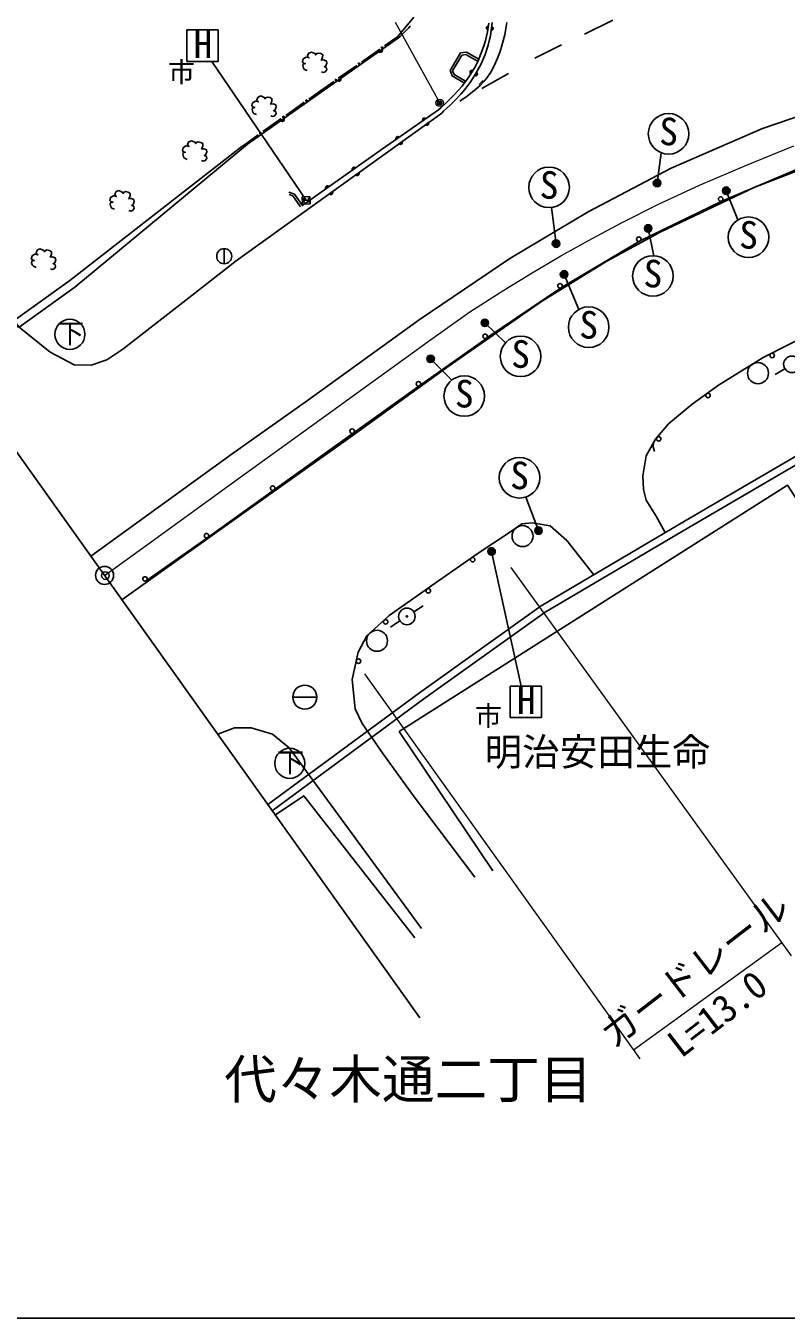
# Model space of a CAD drawing. Units: millimetres at full size, sheet at 1:1000; details may follow other scales. Extents: x 40000 to 680000, y 20000 to 380000.
# Drawn here: x 277832 to 328440, y 205000 to 290977 of the extents above; entities that cross this region are included whole.
import ezdxf
from ezdxf.enums import TextEntityAlignment as Align

# ---------------------------------------------------------------- set-up
doc = ezdxf.new("R2010")
doc.units = ezdxf.units.MM
doc.header["$LTSCALE"] = 1000
doc.header["$PDMODE"] = 32
doc.header["$PDSIZE"] = 500
doc.linetypes.add('CHAIN', pattern=[18.5, 12, -1.5, 3.5, -1.5])
for name, color, linetype, lineweight in [('M-BGD', 7, 'Continuous', 25), ('M-BGD-EXST', 7, 'Continuous', 25), ('M-BMK', 2, 'CHAIN', 13), ('M-BMK-OTRS', 5, 'Continuous', 25), ('M-BMK-SRVR', 3, 'Continuous', 25), ('M-STR-HTXT', 7, 'Continuous', 13), ('M-STR-STRC', 7, 'Continuous', 25), ('M-STR-STRD', 8, 'Continuous', 25), ('M-TTL-BAND', 7, 'Continuous', 25)]:
    doc.layers.add(name, color=color, linetype=linetype, lineweight=lineweight)
doc.layers.add('M-BMK-HTXT', color=7, linetype='Continuous')
doc.layers.add('M-OTRS', color=6, linetype='Continuous')
doc.styles.add('ＭＳ ゴシック', font='')
doc.styles.get('ＭＳ ゴシック').set_extended_font_data('MS Gothic')

msp = doc.modelspace()

# ---------------------------------------------------------------- hatches: boundary and pattern name
at = {"layer": 'M-BGD'}
msp.add_hatch(color=256, dxfattribs=at).paths.add_polyline_path([(303154, 251658, 1), (303237, 251713, 1)])
at = {"layer": 'M-BGD-EXST'}
for points in [[(320098, 280518, 1), (319598, 280518, 1)], [(324706, 280006, 1), (324206, 280006, 1)], [(319505, 277499, 1), (319005, 277499, 1)], [(313374, 276490, 1), (312874, 276490, 1)], [(313905, 274442, 1), (313405, 274442, 1)], [(308633, 271219, 0.41421), (308383, 271469, 0.41421), (308133, 271219, 0.41421), (308383, 270969, 0.41421)], [(305023, 268825, 0.41421), (304773, 269075, 0.41421), (304523, 268825, 1)], [(312208, 257397, 0.41421), (311958, 257647, 0.41421), (311708, 257397, 0.41421), (311958, 257147, 0.41421)], [(309081, 256008, 1), (308581, 256008, 1)]]:
    msp.add_hatch(color=256, dxfattribs=at).paths.add_polyline_path(points)

# ---------------------------------------------------------------- linework, layer by layer
at = {"layer": 'M-BGD'}
for p, q in [((303665, 291562), (302585, 290265)), ((302968, 290483), (303090, 290603)), ((303090, 290603), (303208, 290726)), ((303208, 290726), (303321, 290853)), ((303321, 290853), (303384, 290929)), ((303384, 290929), (303426, 290983)), ((308485, 290844), (308493, 290884)), ((308490, 290811), (308485, 290844)), ((308500, 290783), (308490, 290811)), ((308493, 290884), (308509, 290913)), ((308495, 290810), (308514, 290912)), ((308521, 290753), (308500, 290783)), ((308534, 290935), (308505, 290782)), ((308509, 290913), (308529, 290936)), ((308518, 290764), (308552, 290947)), ((308543, 290733), (308521, 290753)), ((308529, 290936), (308559, 290956)), ((308570, 290960), (308530, 290746)), ((308572, 290717), (308543, 290733)), ((308544, 290738), (308586, 290962)), ((308604, 290872), (308550, 290582)), ((308559, 290956), (308587, 290967)), ((308602, 290964), (308559, 290730)), ((308620, 290971), (308572, 290717)), ((308587, 290967), (308620, 290971)), ((308653, 291163), (308604, 290872)), ((308816, 290703), (308778, 290458)), ((308809, 290665), (308844, 290922)), ((308841, 290671), (308809, 290665)), ((308849, 290949), (308816, 290703)), ((308826, 290673), (308858, 290909)), ((308869, 290683), (308841, 290671)), ((308872, 290902), (308842, 290676)), ((308844, 290922), (308873, 290907)), ((308878, 291195), (308849, 290949)), ((308858, 290679), (308887, 290895)), ((308898, 290705), (308869, 290683)), ((308873, 290907), (308897, 290889)), ((308900, 290878), (308875, 290693)), ((308893, 290706), (308914, 290860)), ((308897, 290889), (308919, 290859)), ((308917, 290729), (308898, 290705)), ((308926, 290832), (308912, 290730)), ((308931, 290758), (308917, 290729)), ((308919, 290859), (308931, 290832)), ((308931, 290832), (308937, 290799)), ((308937, 290799), (308931, 290758)), ((302643, 290184), (297494, 286567)), ((297494, 286567), (302643, 290184)), ((301698, 289642), (302585, 290265)), ((302643, 290184), (302716, 290250)), ((302716, 290250), (302843, 290366)), ((302843, 290366), (302968, 290483)), ((308376, 289842), (308293, 289570)), ((308420, 290007), (308376, 289842)), ((308489, 290294), (308420, 290007)), ((308550, 290582), (308489, 290294)), ((308703, 290074), (308609, 289698)), ((308733, 290215), (308703, 290074)), ((308778, 290458), (308733, 290215)), ((300164, 288565), (301391, 289427)), ((301341, 289255), (301553, 289404)), ((301367, 289235), (301341, 289255)), ((301358, 289248), (301554, 289385)), ((301395, 289223), (301367, 289235)), ((301558, 289369), (301372, 289238)), ((301385, 289229), (301563, 289354)), ((301431, 289217), (301395, 289223)), ((301559, 289332), (301406, 289225)), ((301428, 289221), (301555, 289310)), ((301461, 289219), (301431, 289217)), ((301543, 289283), (301458, 289223)), ((301493, 289228), (301461, 289219)), ((301465, 289540), (301625, 289530)), ((301527, 289252), (301493, 289228)), ((301567, 289612), (301522, 289458)), ((301546, 289279), (301527, 289252)), ((301558, 289306), (301546, 289279)), ((301553, 289404), (301563, 289372)), ((301565, 289342), (301558, 289306)), ((301563, 289372), (301565, 289342)), ((306067, 288002), (306769, 289177)), ((306235, 287990), (306860, 289036)), ((306769, 289177), (307158, 289221)), ((306860, 289036), (307127, 289066)), ((307127, 289066), (307903, 288629)), ((307158, 289221), (307977, 288759)), ((308127, 289107), (307932, 288655)), ((308293, 289570), (308127, 289107)), ((308398, 289061), (308131, 288442)), ((308609, 289698), (308398, 289061)), ((298630, 287487), (299857, 288349)), ((299931, 288462), (300090, 288452)), ((300033, 288534), (299988, 288380)), ((307709, 288215), (307459, 287790)), ((307523, 288022), (307554, 288023)), ((307554, 288023), (307586, 288016)), ((307932, 288655), (307709, 288215)), ((308131, 288442), (307813, 287844)), ((297436, 286649), (298323, 287272)), ((298397, 287384), (298556, 287374)), ((298499, 287456), (298454, 287303)), ((298588, 287334), (298800, 287483)), ((298614, 287315), (298588, 287334)), ((298605, 287328), (298800, 287465)), ((298642, 287303), (298614, 287315)), ((298805, 287449), (298619, 287318)), ((298632, 287308), (298810, 287433)), ((298678, 287296), (298642, 287303)), ((298806, 287412), (298653, 287304)), ((298675, 287301), (298802, 287390)), ((298708, 287299), (298678, 287296)), ((298790, 287362), (298705, 287303)), ((298740, 287308), (298708, 287299)), ((298774, 287332), (298740, 287308)), ((298793, 287358), (298774, 287332)), ((298805, 287386), (298793, 287358)), ((298800, 287483), (298809, 287452)), ((298812, 287422), (298805, 287386)), ((298809, 287452), (298812, 287422)), ((306067, 288002), (306216, 287644)), ((306216, 287644), (307019, 287164)), ((306336, 287747), (306235, 287990)), ((307096, 287293), (306336, 287747)), ((307184, 287383), (307013, 287155)), ((307448, 287273), (307042, 286733)), ((307459, 287790), (307184, 287383)), ((307409, 287909), (307416, 287941)), ((307409, 287879), (307409, 287909)), ((307418, 287844), (307409, 287879)), ((307413, 287907), (307466, 287996)), ((307492, 288011), (307414, 287877)), ((307416, 287941), (307437, 287977)), ((307433, 287817), (307418, 287844)), ((307419, 287855), (307514, 288016)), ((307535, 288022), (307425, 287834)), ((307454, 287792), (307433, 287817)), ((307435, 287822), (307551, 288018)), ((307437, 287977), (307461, 287999)), ((307567, 288015), (307446, 287809)), ((307813, 287844), (307448, 287273)), ((307586, 288016), (307454, 287792)), ((307461, 287999), (307488, 288013)), ((307488, 288013), (307523, 288022)), ((307705, 287652), (307844, 287870)), ((307736, 287644), (307705, 287652)), ((307723, 287652), (307852, 287853)), ((307767, 287643), (307736, 287644)), ((307862, 287841), (307739, 287648)), ((307755, 287644), (307872, 287828)), ((307802, 287651), (307767, 287643)), ((307877, 287806), (307777, 287649)), ((307798, 287654), (307882, 287785)), ((307829, 287665), (307802, 287651)), ((307881, 287755), (307825, 287667)), ((307855, 287685), (307829, 287665)), ((307844, 287870), (307865, 287845)), ((307877, 287720), (307855, 287685)), ((307865, 287845), (307878, 287818)), ((307885, 287752), (307877, 287720)), ((307878, 287818), (307886, 287782)), ((307886, 287782), (307885, 287752)), ((308269, 287330), (308017, 287069)), ((297494, 286567), (292589, 283098)), ((292589, 283098), (297494, 286567)), ((296668, 286105), (297436, 286649)), ((306334, 286378), (306052, 286093)), ((306607, 286671), (306334, 286378)), ((306676, 286310), (306477, 286098)), ((306868, 286974), (306607, 286671)), ((306790, 286435), (306676, 286310)), ((307042, 286733), (306790, 286435)), ((307013, 287155), (306868, 286974)), ((295137, 285022), (296361, 285889)), ((296435, 286001), (296594, 285992)), ((296537, 286074), (296492, 285920)), ((305471, 285539), (305300, 285380)), ((305763, 285815), (305471, 285539)), ((305855, 285490), (305643, 285292)), ((306052, 286093), (305763, 285815)), ((306065, 285689), (305855, 285490)), ((306273, 285891), (306065, 285689)), ((306477, 286098), (306273, 285891)), ((293606, 283940), (294831, 284806)), ((294814, 284659), (295026, 284808)), ((294841, 284639), (294814, 284659)), ((294832, 284652), (295027, 284789)), ((294868, 284627), (294841, 284639)), ((295032, 284774), (294845, 284642)), ((294858, 284633), (295036, 284758)), ((294904, 284621), (294868, 284627)), ((295032, 284736), (294880, 284629)), ((294901, 284625), (295029, 284714)), ((294904, 284919), (295064, 284909)), ((294935, 284623), (294904, 284621)), ((295016, 284687), (294932, 284627)), ((294966, 284632), (294935, 284623)), ((295006, 284991), (294962, 284837)), ((295000, 284656), (294966, 284632)), ((295019, 284683), (295000, 284656)), ((295032, 284710), (295019, 284683)), ((295026, 284808), (295036, 284776)), ((295038, 284746), (295032, 284710)), ((295036, 284776), (295038, 284746)), ((305520, 285178), (296096, 278397)), ((301570, 282788), (305300, 285380)), ((304242, 284716), (304248, 284752)), ((304244, 284686), (304242, 284716)), ((304422, 284829), (304243, 284704)), ((304253, 284654), (304244, 284686)), ((304247, 284726), (304401, 284832)), ((304248, 284689), (304435, 284819)), ((304248, 284752), (304261, 284779)), ((304379, 284836), (304251, 284748)), ((304448, 284809), (304253, 284673)), ((304466, 284802), (304253, 284654)), ((304261, 284779), (304280, 284806)), ((304264, 284775), (304349, 284834)), ((304280, 284806), (304314, 284829)), ((304314, 284829), (304346, 284839)), ((304346, 284839), (304376, 284841)), ((304376, 284841), (304412, 284834)), ((304412, 284834), (304440, 284822)), ((304440, 284822), (304466, 284802)), ((305643, 285292), (305520, 285178)), ((293373, 283836), (293533, 283827)), ((293475, 283908), (293431, 283755)), ((304427, 284397), (304639, 284546)), ((304453, 284377), (304427, 284397)), ((304444, 284390), (304639, 284527)), ((304481, 284365), (304453, 284377)), ((304644, 284511), (304458, 284380)), ((304471, 284370), (304649, 284496)), ((304517, 284359), (304481, 284365)), ((304645, 284474), (304492, 284367)), ((304514, 284363), (304641, 284452)), ((304547, 284361), (304517, 284359)), ((304629, 284425), (304544, 284365)), ((304579, 284370), (304547, 284361)), ((304613, 284394), (304579, 284370)), ((304632, 284421), (304613, 284394)), ((304644, 284448), (304632, 284421)), ((304639, 284546), (304648, 284514)), ((304650, 284484), (304644, 284448)), ((304648, 284514), (304650, 284484)), ((292219, 282957), (292531, 283180)), ((292531, 283180), (293300, 283723)), ((302468, 283483), (302475, 283519)), ((302470, 283453), (302468, 283483)), ((302649, 283596), (302470, 283472)), ((302479, 283422), (302470, 283453)), ((302474, 283493), (302627, 283600)), ((302474, 283456), (302662, 283586)), ((302475, 283519), (302487, 283547)), ((302605, 283604), (302478, 283515)), ((302675, 283576), (302479, 283440)), ((302692, 283570), (302479, 283422)), ((302487, 283547), (302507, 283573)), ((302490, 283543), (302575, 283602)), ((302507, 283573), (302541, 283597)), ((302541, 283597), (302572, 283606)), ((302572, 283606), (302602, 283608)), ((302602, 283608), (302638, 283602)), ((302638, 283602), (302666, 283589)), ((302666, 283589), (302692, 283570)), ((302672, 283129), (302883, 283280)), ((302699, 283110), (302672, 283129)), ((302690, 283122), (302883, 283261)), ((302727, 283098), (302699, 283110)), ((302888, 283246), (302703, 283113)), ((302716, 283103), (302893, 283230)), ((302763, 283092), (302727, 283098)), ((302890, 283208), (302738, 283099)), ((302760, 283096), (302886, 283187)), ((302793, 283094), (302763, 283092)), ((302874, 283159), (302790, 283098)), ((302824, 283104), (302793, 283094)), ((302858, 283128), (302824, 283104)), ((302877, 283155), (302858, 283128)), ((302889, 283182), (302877, 283155)), ((302883, 283280), (302892, 283249)), ((302895, 283219), (302889, 283182)), ((302892, 283249), (302895, 283219)), ((296200, 279002), (301570, 282788)), ((299558, 281441), (299564, 281478)), ((299560, 281411), (299558, 281441)), ((299738, 281554), (299559, 281430)), ((299569, 281380), (299560, 281411)), ((299563, 281452), (299716, 281558)), ((299564, 281414), (299751, 281544)), ((299564, 281478), (299577, 281505)), ((299695, 281562), (299567, 281473)), ((299764, 281535), (299569, 281399)), ((299782, 281528), (299569, 281380)), ((299577, 281505), (299596, 281531)), ((299579, 281501), (299665, 281560)), ((299596, 281531), (299630, 281555)), ((299630, 281555), (299662, 281564)), ((299662, 281564), (299692, 281566)), ((299692, 281566), (299728, 281560)), ((299728, 281560), (299755, 281547)), ((299755, 281547), (299782, 281528)), ((299798, 281061), (300009, 281212)), ((299816, 281054), (300009, 281194)), ((300014, 281178), (299829, 281045)), ((299842, 281035), (300019, 281162)), ((300009, 281212), (300019, 281181)), ((300021, 281151), (300015, 281115)), ((300019, 281181), (300021, 281151)), ((324154, 279323), (329386, 281537)), ((297964, 280322), (297786, 280197)), ((297790, 280219), (297943, 280326)), ((297790, 280182), (297978, 280312)), ((297921, 280330), (297794, 280241)), ((297991, 280302), (297795, 280166)), ((298008, 280295), (297795, 280147)), ((297803, 280273), (297823, 280299)), ((297806, 280268), (297891, 280327)), ((297823, 280299), (297857, 280323)), ((297857, 280323), (297888, 280332)), ((297888, 280332), (297918, 280334)), ((297918, 280334), (297954, 280327)), ((297954, 280327), (297982, 280315)), ((297982, 280315), (298008, 280295)), ((299825, 281042), (299798, 281061)), ((299853, 281030), (299825, 281042)), ((299889, 281024), (299853, 281030)), ((300016, 281141), (299864, 281032)), ((299886, 281028), (300012, 281119)), ((299919, 281026), (299889, 281024)), ((300000, 281091), (299916, 281031)), ((299950, 281036), (299919, 281026)), ((299984, 281060), (299950, 281036)), ((300003, 281087), (299984, 281060)), ((300015, 281115), (300003, 281087)), ((295330, 279913), (295708, 279789)), ((295354, 279747), (295614, 279662)), ((295614, 279662), (296120, 278945)), ((295708, 279789), (296243, 279032)), ((296233, 279612), (296732, 279633)), ((296254, 279113), (296233, 279612)), ((296349, 279217), (296337, 279516)), ((296649, 279229), (296637, 279529)), ((296732, 279633), (296753, 279133)), ((297784, 280209), (297791, 280245)), ((297786, 280179), (297784, 280209)), ((297795, 280147), (297786, 280179)), ((297791, 280245), (297803, 280273)), ((298041, 279796), (298251, 279948)), ((298068, 279777), (298041, 279796)), ((298058, 279790), (298252, 279929)), ((298095, 279765), (298068, 279777)), ((298257, 279913), (298072, 279780)), ((298085, 279771), (298262, 279898)), ((298131, 279759), (298095, 279765)), ((298258, 279876), (298107, 279767)), ((298128, 279764), (298255, 279854)), ((298162, 279762), (298131, 279759)), ((298243, 279827), (298159, 279766)), ((298193, 279772), (298162, 279762)), ((298227, 279796), (298193, 279772)), ((298246, 279822), (298227, 279796)), ((298258, 279850), (298246, 279822)), ((298251, 279948), (298261, 279916)), ((298264, 279886), (298258, 279850)), ((298261, 279916), (298264, 279886)), ((296753, 279133), (296254, 279113)), ((296643, 279379), (296343, 279366)), ((318732, 276674), (324153, 279323)), ((291035, 276150), (291035, 275150)), ((313485, 273563), (318731, 276674)), ((308509, 270210), (313487, 273564)), ((304066, 267044), (308508, 270209)), ((328353, 268168), (327716, 267772)), ((299630, 263880), (304066, 267044)), ((294352, 260099), (299627, 263878)), ((319597, 262965), (319614, 263247)), ((319686, 262651), (319597, 262965)), ((289951, 256933), (294352, 260098)), ((285846, 254059), (289948, 256931)), ((303655, 251988), (304282, 252400)), ((302736, 251383), (302109, 250971)), ((295601, 246314), (297201, 246314))]:
    msp.add_line(p, q, dxfattribs=at)
for points in [[(297518, 287918), (297646, 287872), (297758, 287917), (297865, 288051), (297845, 288181), (297762, 288240), (297702, 288251), (297808, 288312), (297872, 288501), (297840, 288638), (297659, 288708), (297511, 288689), (297588, 288885), (297591, 289051), (297467, 289127), (297286, 289166), (297160, 289110), (297128, 289048), (297075, 289131), (296843, 289234), (296670, 289166), (296571, 289006), (296613, 288894), (296683, 288842), (296490, 288890), (296298, 288778), (296245, 288579), (296317, 288502), (296444, 288470), (296287, 288426), (296265, 288337), (296307, 288167), (296389, 288077), (296561, 287999)], [(294144, 284994), (294272, 284949), (294384, 284994), (294491, 285128), (294471, 285258), (294388, 285317), (294328, 285328), (294434, 285389), (294498, 285578), (294466, 285715), (294285, 285784), (294137, 285765), (294214, 285962), (294217, 286128), (294093, 286204), (293912, 286242), (293786, 286186), (293754, 286125), (293701, 286208), (293469, 286310), (293296, 286242), (293197, 286082), (293239, 285971), (293309, 285919), (293116, 285967), (292924, 285854), (292871, 285655), (292943, 285578), (293070, 285547), (292913, 285502), (292891, 285414), (292932, 285243), (293015, 285153), (293187, 285076)], [(292219, 282957), (280761, 274044), (277056, 271365), (276696, 271491), (272292, 269528)], [(292589, 283098), (281089, 273602), (277382, 270922), (277035, 270986), (272618, 269071)], [(289533, 282015), (289661, 281969), (289773, 282014), (289879, 282148), (289860, 282278), (289777, 282337), (289717, 282348), (289823, 282409), (289887, 282598), (289855, 282735), (289674, 282804), (289526, 282785), (289603, 282982), (289606, 283148), (289482, 283224), (289300, 283263), (289175, 283207), (289142, 283145), (289090, 283228), (288858, 283331), (288684, 283263), (288586, 283103), (288627, 282991), (288698, 282939), (288505, 282987), (288313, 282875), (288260, 282676), (288331, 282599), (288459, 282567), (288302, 282523), (288280, 282434), (288321, 282264), (288403, 282174), (288575, 282096)], [(284697, 278698), (284825, 278652), (284937, 278697), (285043, 278831), (285024, 278961), (284941, 279020), (284881, 279031), (284986, 279092), (285051, 279281), (285019, 279418), (284838, 279487), (284690, 279468), (284767, 279665), (284770, 279831), (284646, 279907), (284464, 279946), (284339, 279890), (284306, 279828), (284254, 279911), (284022, 280014), (283848, 279946), (283749, 279786), (283791, 279674), (283862, 279622), (283668, 279670), (283477, 279558), (283424, 279359), (283495, 279282), (283623, 279250), (283466, 279206), (283444, 279117), (283485, 278947), (283567, 278857), (283739, 278779)], [(296096, 278397), (291834, 275337), (288887, 273029), (284283, 269458), (283214, 268764), (282183, 268408), (281058, 268426), (279445, 269270), (277382, 270922), (275388, 273349)], [(279467, 274819), (279595, 274773), (279707, 274818), (279814, 274952), (279794, 275082), (279711, 275141), (279651, 275152), (279757, 275213), (279821, 275402), (279789, 275539), (279608, 275608), (279460, 275589), (279537, 275786), (279540, 275952), (279416, 276028), (279235, 276066), (279109, 276011), (279077, 275949), (279024, 276032), (278792, 276135), (278619, 276066), (278520, 275907), (278562, 275795), (278632, 275743), (278439, 275791), (278247, 275679), (278194, 275479), (278266, 275403), (278394, 275371), (278236, 275326), (278214, 275238), (278256, 275068), (278338, 274978), (278510, 274900)], [(293948, 239170), (304036, 246611), (312126, 252396), (321715, 258036), (338627, 267910), (367940, 271351), (375107, 270326), (392831, 267798), (415272, 264645), (432471, 262201), (434865, 257429), (433596, 246996)], [(294239, 238763), (304330, 246207), (312398, 251976), (321968, 257604), (338789, 267426), (367934, 270847), (375036, 269831), (392761, 267303), (415202, 264150), (432141, 261743), (434352, 257337), (433215, 247021)], [(320397, 257260), (319777, 258364), (319114, 259424), (318942, 260127), (318902, 261031), (319114, 262372), (319751, 263487), (320614, 264496), (322193, 265811), (323946, 267073), (326919, 268918), (330277, 270630)], [(308914, 234754), (302692, 244020), (328528, 260425), (334201, 251617)], [(307720, 234332), (303677, 239693), (301593, 242559), (300222, 244552), (299760, 245531), (299564, 247490), (299955, 249307), (300525, 250394), (302021, 251748), (305082, 253891), (307937, 255896), (309958, 257227), (310840, 257853), (311529, 257917), (312733, 257709), (313840, 256748), (315642, 254464)], [(304166, 230916), (295353, 242951), (294242, 243845), (292834, 244278), (291725, 244285), (290608, 243853)], [(303724, 230304), (296328, 239755), (294442, 238479)]]:
    msp.add_lwpolyline(points, dxfattribs=at)
for centre, radius in [((324078, 279453), 150), ((318630, 276785), 150), ((291035, 275650), 500), ((313385, 273675), 150), ((308411, 270324), 150), ((327506, 269049), 150), ((326567, 267869), 700), ((328820, 268458), 550), ((303971, 267160), 150), ((323242, 266381), 150), ((299553, 264009), 150), ((319958, 263497), 150), ((294263, 260219), 150), ((289861, 257054), 150), ((310894, 257027), 700), ((307576, 255460), 150), ((285760, 254181), 150), ((304619, 253384), 150), ((303196, 251686), 550), ((301782, 251329), 150), ((303196, 251686), 50), ((301207, 250064), 700), ((299980, 248710), 150), ((296401, 246314), 800)]:
    msp.add_circle(centre, radius, dxfattribs=at)
at = {"layer": 'M-BGD-EXST'}
for p, q in [((290644, 290702), (288544, 290702)), ((288544, 290702), (288544, 288602)), ((290644, 288602), (290644, 290702)), ((288544, 288602), (290644, 288602)), ((296493, 279373), (290203, 288602)), ((319848, 280518), (320130, 282534)), ((324456, 280006), (325230, 278065)), ((313124, 276490), (312830, 278893)), ((319255, 277499), (319622, 275686)), ((313655, 274442), (314646, 272112)), ((308383, 271219), (309754, 269885)), ((304773, 268825), (306180, 267409)), ((311958, 257397), (311111, 259628)), ((308831, 256008), (310804, 247051)), ((312160, 247051), (310060, 247051)), ((310060, 247051), (310060, 244951)), ((312160, 244951), (312160, 247051)), ((310060, 244951), (312160, 244951))]:
    msp.add_line(p, q, dxfattribs=at)
for centre, radius in [((320615, 283793), 1350), ((312659, 280232), 1350), ((319848, 280518), 250), ((324456, 280006), 250), ((319255, 277499), 250), ((325934, 276913), 1350), ((313124, 276490), 250), ((319570, 274337), 1350), ((313655, 274442), 250), ((315296, 270929), 1350), ((280766, 270452), 1000), ((308383, 271219), 250), ((310763, 268988), 1350), ((304773, 268825), 250), ((307014, 266348), 1350), ((310693, 260912), 1350), ((311958, 257397), 250), ((308831, 256008), 250), ((295401, 241913), 1000)]:
    msp.add_circle(centre, radius, dxfattribs=at)
at = {"layer": 'M-BMK'}
msp.add_lwpolyline([(283072, 254417), (285926, 256470), (291994, 260851), (297800, 265048), (304604, 269978), (307389, 271944), (309657, 273401), (311420, 274484), (313441, 275678), (315525, 276828), (317480, 277863), (319937, 279112), (322670, 280371), (325805, 281702), (328961, 282986)], dxfattribs=at)
at = {"layer": 'M-BMK-OTRS'}
msp.add_line((266528, 277607), (304066, 224988), dxfattribs=at)
at = {"layer": 'M-BMK-SRVR'}
msp.add_circle((283072, 254417), 600, dxfattribs=at)
at = {"layer": 'M-OTRS'}
msp.add_point((283129, 254402), dxfattribs=at)
at = {"layer": 'M-STR-HTXT'}
for p, q in [((305381, 285856), (302431, 291201)), ((310123, 254932), (328784, 229104)), ((300373, 247870), (318704, 222248)), ((318271, 222854), (328145, 229989))]:
    msp.add_line(p, q, dxfattribs=at)
for radius in [150, 120, 90, 60, 30, 20]:
    msp.add_circle((305381, 285856), radius, dxfattribs=at)
msp.add_point((305381, 285856), dxfattribs=at)
at = {"layer": 'M-STR-STRC'}
for p, q in [((315012, 290425), (316903, 291363)), ((311703, 288818), (313494, 289717)), ((308186, 286809), (309951, 287804))]:
    msp.add_line(p, q, dxfattribs=at)
msp.add_lwpolyline([(306726, 285966), (307208, 286309), (307794, 286766), (308069, 287015), (308324, 287280), (308463, 287444), (308584, 287603), (308776, 287891), (308947, 288193), (309100, 288507), (309236, 288829), (309359, 289157), (309424, 289349), (309497, 289581), (309609, 289982), (309705, 290385), (309785, 290791), (309847, 291200)], dxfattribs=at)
at = {"layer": 'M-STR-STRD', "color": 7}
for points in [[(282155, 255701), (291560, 262510), (296569, 266051), (304011, 271412), (310047, 275500), (315263, 278594), (320792, 281511), (326861, 284156), (332713, 286141), (338760, 287747), (342622, 288604), (346405, 289275), (351870, 290094), (358931, 290734), (365861, 290851), (371799, 290482), (378331, 289820)], [(380154, 286521), (376958, 286896), (373567, 287282), (369044, 287456), (363921, 287511), (360507, 287445), (354796, 286968), (350391, 286455), (346098, 285835), (340886, 284761), (335694, 283412), (332333, 282444), (329818, 281583), (326347, 280254), (320108, 277266), (316502, 275312), (312149, 272635), (306019, 268367), (299163, 263409), (293284, 259250), (284231, 252792)]]:
    msp.add_lwpolyline(points, dxfattribs=at)
at = {"layer": 'M-TTL-BAND'}
msp.add_line((40000, 205000), (579000, 205000), dxfattribs=at)

# ---------------------------------------------------------------- texts
at = {"layer": 'M-BGD-EXST', "style": 'ＭＳ ゴシック'}
for s, height, p in [('H', 1833, (288997, 288294)), ('市', 1320, (287297, 286843)), ('下', 1320, (279913, 269465)), ('H', 1833, (310513, 244643)), ('市', 1320, (307721, 244007)), ('下', 1320, (294548, 240926))]:
    msp.add_text(s, height=height, dxfattribs=at).set_placement(p, align=Align.BOTTOM_LEFT)
for p in [(319960, 282501), (312004, 278940), (325279, 275621), (318915, 273044), (314641, 269637), (310107, 267695), (306359, 265056), (310038, 259620)]:
    msp.add_text('S', height=1833, rotation=358.508, dxfattribs=at).set_placement(p, align=Align.BOTTOM_LEFT)
at = {"layer": 'M-BMK-HTXT', "style": 'ＭＳ ゴシック'}
for s, height, p in [('明治安田生命', 1833, (308368, 241210)), ('代々木通二丁目', 2566, (291037, 218848))]:
    msp.add_text(s, height=height, dxfattribs=at).set_placement(p, align=Align.BOTTOM_LEFT)
at = {"layer": 'M-STR-HTXT', "style": 'ＭＳ ゴシック'}
for s, p in [('ガードレール', (317293, 222460)), ('L=13.0', (321780, 221810))]:
    msp.add_text(s, height=1833, rotation=37.569, dxfattribs=at).set_placement(p, align=Align.BOTTOM_LEFT)

doc.saveas('drawing.dxf')
